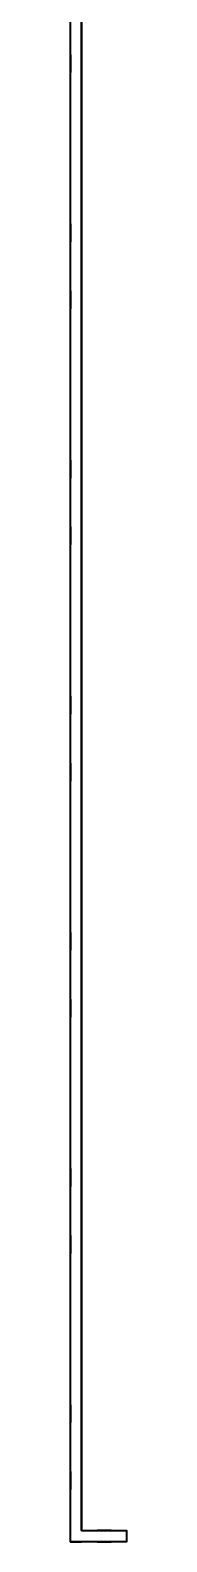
# Model space of a CAD drawing. Extents: x -1 to 9, y 0 to 550.
# Drawn here: x -1 to 9, y 0 to 269.8 of the extents above; entities that cross this region are included whole.
import ezdxf

# ---------------------------------------------------------------- set-up
doc = ezdxf.new("R2010")
doc.units = 0
doc.layers.add('s001-#def-active-grp', color=7, linetype='CONTINUOUS')

msp = doc.modelspace()

# ---------------------------------------------------------------- linework, layer by layer
at = {"layer": 's001-#def-active-grp', "color": 7, "linetype": 'CONTINUOUS', "lineweight": 40, "true_color": 0x000000}
for p, q in [((1, 2, -203.2), (1, 548, -203.2)), ((1, 138.98, -58.76), (1, 138.98, -28.76)), ((-1, 0, -203.2), (1, 0, -203.2)), ((9, 0, -203.2), (1, 0, -203.2))]:
    msp.add_line(p, q, dxfattribs=at)
for points in [[(1, 548, 0), (1, 2, 0), (9, 2, 0), (9, 0, 0), (1, 0, 0), (-1, 0, 0), (-1, 550, 0), (1, 550, 0), (9, 550, 0)], [(-1, 0, 0), (-1, 0, -203.2), (-1, 550, -203.2)], [(-1, 265.32, -28.18), (-1, 265.17, -27.89), (-1, 264.96, -27.63), (-1, 264.71, -27.43), (-1, 264.42, -27.28), (-1, 264.12, -27.19), (-1, 263.83, -27.16), (-1, 263.54, -27.19), (-1, 263.24, -27.28), (-1, 262.96, -27.43), (-1, 262.7, -27.63), (-1, 262.49, -27.89), (-1, 262.34, -28.18), (-1, 262.26, -28.47), (-1, 262.23, -28.76), (-1, 262.23, -58.76), (-1, 262.26, -59.06), (-1, 262.34, -59.35), (-1, 262.49, -59.64), (-1, 262.7, -59.9), (-1, 262.96, -60.1), (-1, 263.24, -60.25), (-1, 263.54, -60.34), (-1, 263.83, -60.36), (-1, 264.12, -60.34), (-1, 264.42, -60.25), (-1, 264.71, -60.1), (-1, 264.96, -59.9), (-1, 265.17, -59.64), (-1, 265.32, -59.35), (-1, 265.4, -59.06), (-1, 265.43, -58.76), (-1, 265.43, -28.76), (-1, 265.4, -28.47), (-1, 265.32, -28.18)], [(-1, 264.42, -106.52), (-1, 264.71, -106.67), (-1, 264.96, -106.88), (-1, 265.17, -107.14), (-1, 265.32, -107.42), (-1, 265.4, -107.72), (-1, 265.43, -108.01), (-1, 265.43, -138.01), (-1, 265.4, -138.3), (-1, 265.32, -138.6), (-1, 265.17, -138.89), (-1, 264.96, -139.14), (-1, 264.71, -139.35), (-1, 264.42, -139.5), (-1, 264.12, -139.59), (-1, 263.83, -139.61), (-1, 263.54, -139.59), (-1, 263.24, -139.5), (-1, 262.96, -139.35), (-1, 262.7, -139.14), (-1, 262.49, -138.89), (-1, 262.34, -138.6), (-1, 262.26, -138.3), (-1, 262.23, -138.01), (-1, 262.23, -108.01), (-1, 262.26, -107.72), (-1, 262.34, -107.42), (-1, 262.49, -107.14), (-1, 262.7, -106.88), (-1, 262.96, -106.67), (-1, 263.24, -106.52), (-1, 263.54, -106.44), (-1, 263.83, -106.41), (-1, 264.12, -106.44), (-1, 264.42, -106.52)], [(1, 265.32, -28.18), (1, 265.4, -28.47), (1, 265.43, -28.76), (1, 265.43, -58.76), (1, 265.4, -59.06), (1, 265.32, -59.35), (1, 265.17, -59.64), (1, 264.96, -59.9), (1, 264.71, -60.1), (1, 264.42, -60.25), (1, 264.12, -60.34), (1, 263.83, -60.36), (1, 263.54, -60.34), (1, 263.24, -60.25), (1, 262.96, -60.1), (1, 262.7, -59.9), (1, 262.49, -59.64), (1, 262.34, -59.35), (1, 262.26, -59.06), (1, 262.23, -58.76), (1, 262.23, -28.76), (1, 262.26, -28.47), (1, 262.34, -28.18), (1, 262.49, -27.89), (1, 262.7, -27.63), (1, 262.96, -27.43), (1, 263.24, -27.28), (1, 263.54, -27.19), (1, 263.83, -27.16), (1, 264.12, -27.19), (1, 264.42, -27.28), (1, 264.71, -27.43), (1, 264.96, -27.63), (1, 265.17, -27.89), (1, 265.32, -28.18)], [(1, 263.83, -106.41), (1, 264.12, -106.44), (1, 264.42, -106.52), (1, 264.71, -106.67), (1, 264.96, -106.88), (1, 265.17, -107.14), (1, 265.32, -107.42), (1, 265.4, -107.72), (1, 265.43, -108.01), (1, 265.43, -138.01), (1, 265.4, -138.3), (1, 265.32, -138.6), (1, 265.17, -138.89), (1, 264.96, -139.14), (1, 264.71, -139.35), (1, 264.42, -139.5), (1, 264.12, -139.59), (1, 263.83, -139.61), (1, 263.54, -139.59), (1, 263.24, -139.5), (1, 262.96, -139.35), (1, 262.7, -139.14), (1, 262.49, -138.89), (1, 262.34, -138.6), (1, 262.26, -138.3), (1, 262.23, -138.01), (1, 262.23, -108.01), (1, 262.26, -107.72), (1, 262.34, -107.42), (1, 262.49, -107.14), (1, 262.7, -106.88), (1, 262.96, -106.67), (1, 263.24, -106.52), (1, 263.54, -106.44), (1, 263.83, -106.41)], [(-1, 235.19, -28.47), (-1, 235.11, -28.18), (-1, 234.96, -27.89), (-1, 234.75, -27.63), (-1, 234.49, -27.43), (-1, 234.21, -27.28), (-1, 233.91, -27.19), (-1, 233.62, -27.16), (-1, 233.33, -27.19), (-1, 233.03, -27.28), (-1, 232.74, -27.43), (-1, 232.49, -27.63), (-1, 232.28, -27.89), (-1, 232.13, -28.18), (-1, 232.05, -28.47), (-1, 232.02, -28.76), (-1, 232.02, -58.76), (-1, 232.05, -59.06), (-1, 232.13, -59.35), (-1, 232.28, -59.64), (-1, 232.49, -59.9), (-1, 232.74, -60.1), (-1, 233.03, -60.25), (-1, 233.33, -60.34), (-1, 233.62, -60.36), (-1, 233.91, -60.34), (-1, 234.21, -60.25), (-1, 234.49, -60.1), (-1, 234.75, -59.9), (-1, 234.96, -59.64), (-1, 235.11, -59.35), (-1, 235.19, -59.06), (-1, 235.22, -58.76), (-1, 235.22, -28.76), (-1, 235.19, -28.47)], [(-1, 235.22, -108.01), (-1, 235.19, -107.72), (-1, 235.11, -107.42), (-1, 234.96, -107.14), (-1, 234.75, -106.88), (-1, 234.49, -106.67), (-1, 234.21, -106.52), (-1, 233.91, -106.44), (-1, 233.62, -106.41), (-1, 233.33, -106.44), (-1, 233.03, -106.52), (-1, 232.74, -106.67), (-1, 232.49, -106.88), (-1, 232.28, -107.14), (-1, 232.13, -107.42), (-1, 232.05, -107.72), (-1, 232.02, -108.01), (-1, 232.02, -138.01), (-1, 232.05, -138.3), (-1, 232.13, -138.6), (-1, 232.28, -138.89), (-1, 232.49, -139.14), (-1, 232.74, -139.35), (-1, 233.03, -139.5), (-1, 233.33, -139.59), (-1, 233.62, -139.61), (-1, 233.91, -139.59), (-1, 234.21, -139.5), (-1, 234.49, -139.35), (-1, 234.75, -139.14), (-1, 234.96, -138.89), (-1, 235.11, -138.6), (-1, 235.19, -138.3), (-1, 235.22, -138.01), (-1, 235.22, -108.01)], [(1, 235.11, -28.18), (1, 235.19, -28.47), (1, 235.22, -28.76), (1, 235.22, -58.76), (1, 235.19, -59.06), (1, 235.11, -59.35), (1, 234.96, -59.64), (1, 234.75, -59.9), (1, 234.49, -60.1), (1, 234.21, -60.25), (1, 233.91, -60.34), (1, 233.62, -60.36), (1, 233.33, -60.34), (1, 233.03, -60.25), (1, 232.74, -60.1), (1, 232.49, -59.9), (1, 232.28, -59.64), (1, 232.13, -59.35), (1, 232.05, -59.06), (1, 232.02, -58.76), (1, 232.02, -28.76), (1, 232.05, -28.47), (1, 232.13, -28.18), (1, 232.28, -27.89), (1, 232.49, -27.63), (1, 232.74, -27.43), (1, 233.03, -27.28), (1, 233.33, -27.19), (1, 233.62, -27.16), (1, 233.91, -27.19), (1, 234.21, -27.28), (1, 234.49, -27.43), (1, 234.75, -27.63), (1, 234.96, -27.89), (1, 235.11, -28.18)], [(1, 233.33, -106.44), (1, 233.62, -106.41), (1, 233.91, -106.44), (1, 234.21, -106.52), (1, 234.49, -106.67), (1, 234.75, -106.88), (1, 234.96, -107.14), (1, 235.11, -107.42), (1, 235.19, -107.72), (1, 235.22, -108.01), (1, 235.22, -138.01), (1, 235.19, -138.3), (1, 235.11, -138.6), (1, 234.96, -138.89), (1, 234.75, -139.14), (1, 234.49, -139.35), (1, 234.21, -139.5), (1, 233.91, -139.59), (1, 233.62, -139.61), (1, 233.33, -139.59), (1, 233.03, -139.5), (1, 232.74, -139.35), (1, 232.49, -139.14), (1, 232.28, -138.89), (1, 232.13, -138.6), (1, 232.05, -138.3), (1, 232.02, -138.01), (1, 232.02, -108.01), (1, 232.05, -107.72), (1, 232.13, -107.42), (1, 232.28, -107.14), (1, 232.49, -106.88), (1, 232.74, -106.67), (1, 233.03, -106.52), (1, 233.33, -106.44)], [(-1, 221.97, -27.19), (-1, 221.68, -27.16), (-1, 221.39, -27.19), (-1, 221.09, -27.28), (-1, 220.81, -27.43), (-1, 220.55, -27.63), (-1, 220.34, -27.89), (-1, 220.19, -28.18), (-1, 220.11, -28.47), (-1, 220.08, -28.76), (-1, 220.08, -58.76), (-1, 220.11, -59.06), (-1, 220.19, -59.35), (-1, 220.34, -59.64), (-1, 220.55, -59.9), (-1, 220.81, -60.1), (-1, 221.09, -60.25), (-1, 221.39, -60.34), (-1, 221.68, -60.36), (-1, 221.97, -60.34), (-1, 222.27, -60.25), (-1, 222.56, -60.1), (-1, 222.81, -59.9), (-1, 223.02, -59.64), (-1, 223.17, -59.35), (-1, 223.25, -59.06), (-1, 223.28, -58.76), (-1, 223.28, -28.76), (-1, 223.25, -28.47), (-1, 223.17, -28.18), (-1, 223.02, -27.89), (-1, 222.81, -27.63), (-1, 222.56, -27.43), (-1, 222.27, -27.28), (-1, 221.97, -27.19)], [(-1, 222.81, -106.88), (-1, 223.02, -107.14), (-1, 223.17, -107.42), (-1, 223.25, -107.72), (-1, 223.28, -108.01), (-1, 223.28, -138.01), (-1, 223.25, -138.3), (-1, 223.17, -138.6), (-1, 223.02, -138.89), (-1, 222.81, -139.14), (-1, 222.56, -139.35), (-1, 222.27, -139.5), (-1, 221.97, -139.59), (-1, 221.68, -139.61), (-1, 221.39, -139.59), (-1, 221.09, -139.5), (-1, 220.81, -139.35), (-1, 220.55, -139.14), (-1, 220.34, -138.89), (-1, 220.19, -138.6), (-1, 220.11, -138.3), (-1, 220.08, -138.01), (-1, 220.08, -108.01), (-1, 220.11, -107.72), (-1, 220.19, -107.42), (-1, 220.34, -107.14), (-1, 220.55, -106.88), (-1, 220.81, -106.67), (-1, 221.09, -106.52), (-1, 221.39, -106.44), (-1, 221.68, -106.41), (-1, 221.97, -106.44), (-1, 222.27, -106.52), (-1, 222.56, -106.67), (-1, 222.81, -106.88)], [(1, 222.27, -27.28), (1, 221.97, -27.19), (1, 221.68, -27.16), (1, 221.39, -27.19), (1, 221.09, -27.28), (1, 220.81, -27.43), (1, 220.55, -27.63), (1, 220.34, -27.89), (1, 220.19, -28.18), (1, 220.11, -28.47), (1, 220.08, -28.76), (1, 220.08, -58.76), (1, 220.11, -59.06), (1, 220.19, -59.35), (1, 220.34, -59.64), (1, 220.55, -59.9), (1, 220.81, -60.1), (1, 221.09, -60.25), (1, 221.39, -60.34), (1, 221.68, -60.36), (1, 221.97, -60.34), (1, 222.27, -60.25), (1, 222.56, -60.1), (1, 222.81, -59.9), (1, 223.02, -59.64), (1, 223.17, -59.35), (1, 223.25, -59.06), (1, 223.28, -58.76), (1, 223.28, -28.76), (1, 223.25, -28.47), (1, 223.17, -28.18), (1, 223.02, -27.89), (1, 222.81, -27.63), (1, 222.56, -27.43), (1, 222.27, -27.28)], [(1, 220.19, -107.42), (1, 220.34, -107.14), (1, 220.55, -106.88), (1, 220.81, -106.67), (1, 221.09, -106.52), (1, 221.39, -106.44), (1, 221.68, -106.41), (1, 221.97, -106.44), (1, 222.27, -106.52), (1, 222.56, -106.67), (1, 222.81, -106.88), (1, 223.02, -107.14), (1, 223.17, -107.42), (1, 223.25, -107.72), (1, 223.28, -108.01), (1, 223.28, -138.01), (1, 223.25, -138.3), (1, 223.17, -138.6), (1, 223.02, -138.89), (1, 222.81, -139.14), (1, 222.56, -139.35), (1, 222.27, -139.5), (1, 221.97, -139.59), (1, 221.68, -139.61), (1, 221.39, -139.59), (1, 221.09, -139.5), (1, 220.81, -139.35), (1, 220.55, -139.14), (1, 220.34, -138.89), (1, 220.19, -138.6), (1, 220.11, -138.3), (1, 220.08, -138.01), (1, 220.08, -108.01), (1, 220.11, -107.72), (1, 220.19, -107.42)], [(-1, 193.07, -28.76), (-1, 193.04, -28.47), (-1, 192.96, -28.18), (-1, 192.81, -27.89), (-1, 192.6, -27.63), (-1, 192.34, -27.43), (-1, 192.06, -27.28), (-1, 191.76, -27.19), (-1, 191.47, -27.16), (-1, 191.18, -27.19), (-1, 190.88, -27.28), (-1, 190.59, -27.43), (-1, 190.34, -27.63), (-1, 190.13, -27.89), (-1, 189.98, -28.18), (-1, 189.9, -28.47), (-1, 189.87, -28.76), (-1, 189.87, -58.76), (-1, 189.9, -59.06), (-1, 189.98, -59.35), (-1, 190.13, -59.64), (-1, 190.34, -59.9), (-1, 190.59, -60.1), (-1, 190.88, -60.25), (-1, 191.18, -60.34), (-1, 191.47, -60.36), (-1, 191.76, -60.34), (-1, 192.06, -60.25), (-1, 192.34, -60.1), (-1, 192.6, -59.9), (-1, 192.81, -59.64), (-1, 192.96, -59.35), (-1, 193.04, -59.06), (-1, 193.07, -58.76), (-1, 193.07, -28.76)], [(-1, 189.98, -107.42), (-1, 190.13, -107.14), (-1, 190.34, -106.88), (-1, 190.59, -106.67), (-1, 190.88, -106.52), (-1, 191.18, -106.44), (-1, 191.47, -106.41), (-1, 191.76, -106.44), (-1, 192.06, -106.52), (-1, 192.34, -106.67), (-1, 192.6, -106.88), (-1, 192.81, -107.14), (-1, 192.96, -107.42), (-1, 193.04, -107.72), (-1, 193.07, -108.01), (-1, 193.07, -138.01), (-1, 193.04, -138.3), (-1, 192.96, -138.6), (-1, 192.81, -138.89), (-1, 192.6, -139.14), (-1, 192.34, -139.35), (-1, 192.06, -139.5), (-1, 191.76, -139.59), (-1, 191.47, -139.61), (-1, 191.18, -139.59), (-1, 190.88, -139.5), (-1, 190.59, -139.35), (-1, 190.34, -139.14), (-1, 190.13, -138.89), (-1, 189.98, -138.6), (-1, 189.9, -138.3), (-1, 189.87, -138.01), (-1, 189.87, -108.01), (-1, 189.9, -107.72), (-1, 189.98, -107.42)], [(1, 192.34, -27.43), (1, 192.6, -27.63), (1, 192.81, -27.89), (1, 192.96, -28.18), (1, 193.04, -28.47), (1, 193.07, -28.76), (1, 193.07, -58.76), (1, 193.04, -59.06), (1, 192.96, -59.35), (1, 192.81, -59.64), (1, 192.6, -59.9), (1, 192.34, -60.1), (1, 192.06, -60.25), (1, 191.76, -60.34), (1, 191.47, -60.36), (1, 191.18, -60.34), (1, 190.88, -60.25), (1, 190.59, -60.1), (1, 190.34, -59.9), (1, 190.13, -59.64), (1, 189.98, -59.35), (1, 189.9, -59.06), (1, 189.87, -58.76), (1, 189.87, -28.76), (1, 189.9, -28.47), (1, 189.98, -28.18), (1, 190.13, -27.89), (1, 190.34, -27.63), (1, 190.59, -27.43), (1, 190.88, -27.28), (1, 191.18, -27.19), (1, 191.47, -27.16), (1, 191.76, -27.19), (1, 192.06, -27.28), (1, 192.34, -27.43)], [(1, 191.18, -106.44), (1, 191.47, -106.41), (1, 191.76, -106.44), (1, 192.06, -106.52), (1, 192.34, -106.67), (1, 192.6, -106.88), (1, 192.81, -107.14), (1, 192.96, -107.42), (1, 193.04, -107.72), (1, 193.07, -108.01), (1, 193.07, -138.01), (1, 193.04, -138.3), (1, 192.96, -138.6), (1, 192.81, -138.89), (1, 192.6, -139.14), (1, 192.34, -139.35), (1, 192.06, -139.5), (1, 191.76, -139.59), (1, 191.47, -139.61), (1, 191.18, -139.59), (1, 190.88, -139.5), (1, 190.59, -139.35), (1, 190.34, -139.14), (1, 190.13, -138.89), (1, 189.98, -138.6), (1, 189.9, -138.3), (1, 189.87, -138.01), (1, 189.87, -108.01), (1, 189.9, -107.72), (1, 189.98, -107.42), (1, 190.13, -107.14), (1, 190.34, -106.88), (1, 190.59, -106.67), (1, 190.88, -106.52), (1, 191.18, -106.44)], [(-1, 179.82, -27.19), (-1, 179.53, -27.16), (-1, 179.24, -27.19), (-1, 178.94, -27.28), (-1, 178.66, -27.43), (-1, 178.4, -27.63), (-1, 178.19, -27.89), (-1, 178.04, -28.18), (-1, 177.96, -28.47), (-1, 177.93, -28.76), (-1, 177.93, -58.76), (-1, 177.96, -59.06), (-1, 178.04, -59.35), (-1, 178.19, -59.64), (-1, 178.4, -59.9), (-1, 178.66, -60.1), (-1, 178.94, -60.25), (-1, 179.24, -60.34), (-1, 179.53, -60.36), (-1, 179.82, -60.34), (-1, 180.12, -60.25), (-1, 180.41, -60.1), (-1, 180.66, -59.9), (-1, 180.87, -59.64), (-1, 181.02, -59.35), (-1, 181.1, -59.06), (-1, 181.13, -58.76), (-1, 181.13, -28.76), (-1, 181.1, -28.47), (-1, 181.02, -28.18), (-1, 180.87, -27.89), (-1, 180.66, -27.63), (-1, 180.41, -27.43), (-1, 180.12, -27.28), (-1, 179.82, -27.19)], [(-1, 177.96, -107.72), (-1, 178.04, -107.42), (-1, 178.19, -107.14), (-1, 178.4, -106.88), (-1, 178.66, -106.67), (-1, 178.94, -106.52), (-1, 179.24, -106.44), (-1, 179.53, -106.41), (-1, 179.82, -106.44), (-1, 180.12, -106.52), (-1, 180.41, -106.67), (-1, 180.66, -106.88), (-1, 180.87, -107.14), (-1, 181.02, -107.42), (-1, 181.1, -107.72), (-1, 181.13, -108.01), (-1, 181.13, -138.01), (-1, 181.1, -138.3), (-1, 181.02, -138.6), (-1, 180.87, -138.89), (-1, 180.66, -139.14), (-1, 180.41, -139.35), (-1, 180.12, -139.5), (-1, 179.82, -139.59), (-1, 179.53, -139.61), (-1, 179.24, -139.59), (-1, 178.94, -139.5), (-1, 178.66, -139.35), (-1, 178.4, -139.14), (-1, 178.19, -138.89), (-1, 178.04, -138.6), (-1, 177.96, -138.3), (-1, 177.93, -138.01), (-1, 177.93, -108.01), (-1, 177.96, -107.72)], [(1, 180.41, -27.43), (1, 180.66, -27.63), (1, 180.87, -27.89), (1, 181.02, -28.18), (1, 181.1, -28.47), (1, 181.13, -28.76), (1, 181.13, -58.76), (1, 181.1, -59.06), (1, 181.02, -59.35), (1, 180.87, -59.64), (1, 180.66, -59.9), (1, 180.41, -60.1), (1, 180.12, -60.25), (1, 179.82, -60.34), (1, 179.53, -60.36), (1, 179.24, -60.34), (1, 178.94, -60.25), (1, 178.66, -60.1), (1, 178.4, -59.9), (1, 178.19, -59.64), (1, 178.04, -59.35), (1, 177.96, -59.06), (1, 177.93, -58.76), (1, 177.93, -28.76), (1, 177.96, -28.47), (1, 178.04, -28.18), (1, 178.19, -27.89), (1, 178.4, -27.63), (1, 178.66, -27.43), (1, 178.94, -27.28), (1, 179.24, -27.19), (1, 179.53, -27.16), (1, 179.82, -27.19), (1, 180.12, -27.28), (1, 180.41, -27.43)], [(1, 179.24, -106.44), (1, 179.53, -106.41), (1, 179.82, -106.44), (1, 180.12, -106.52), (1, 180.41, -106.67), (1, 180.66, -106.88), (1, 180.87, -107.14), (1, 181.02, -107.42), (1, 181.1, -107.72), (1, 181.13, -108.01), (1, 181.13, -138.01), (1, 181.1, -138.3), (1, 181.02, -138.6), (1, 180.87, -138.89), (1, 180.66, -139.14), (1, 180.41, -139.35), (1, 180.12, -139.5), (1, 179.82, -139.59), (1, 179.53, -139.61), (1, 179.24, -139.59), (1, 178.94, -139.5), (1, 178.66, -139.35), (1, 178.4, -139.14), (1, 178.19, -138.89), (1, 178.04, -138.6), (1, 177.96, -138.3), (1, 177.93, -138.01), (1, 177.93, -108.01), (1, 177.96, -107.72), (1, 178.04, -107.42), (1, 178.19, -107.14), (1, 178.4, -106.88), (1, 178.66, -106.67), (1, 178.94, -106.52), (1, 179.24, -106.44)], [(-1, 150.92, -28.76), (-1, 150.89, -28.47), (-1, 150.81, -28.18), (-1, 150.66, -27.89), (-1, 150.45, -27.63), (-1, 150.19, -27.43), (-1, 149.91, -27.28), (-1, 149.61, -27.19), (-1, 149.32, -27.16), (-1, 149.03, -27.19), (-1, 148.73, -27.28), (-1, 148.44, -27.43), (-1, 148.19, -27.63), (-1, 147.98, -27.89), (-1, 147.83, -28.18), (-1, 147.75, -28.47), (-1, 147.72, -28.76), (-1, 147.72, -58.76), (-1, 147.75, -59.06), (-1, 147.83, -59.35), (-1, 147.98, -59.64), (-1, 148.19, -59.9), (-1, 148.44, -60.1), (-1, 148.73, -60.25), (-1, 149.03, -60.34), (-1, 149.32, -60.36), (-1, 149.61, -60.34), (-1, 149.91, -60.25), (-1, 150.19, -60.1), (-1, 150.45, -59.9), (-1, 150.66, -59.64), (-1, 150.81, -59.35), (-1, 150.89, -59.06), (-1, 150.92, -58.76), (-1, 150.92, -28.76)], [(-1, 149.03, -106.44), (-1, 149.32, -106.41), (-1, 149.61, -106.44), (-1, 149.91, -106.52), (-1, 150.19, -106.67), (-1, 150.45, -106.88), (-1, 150.66, -107.14), (-1, 150.81, -107.42), (-1, 150.89, -107.72), (-1, 150.92, -108.01), (-1, 150.92, -138.01), (-1, 150.89, -138.3), (-1, 150.81, -138.6), (-1, 150.66, -138.89), (-1, 150.45, -139.14), (-1, 150.19, -139.35), (-1, 149.91, -139.5), (-1, 149.61, -139.59), (-1, 149.32, -139.61), (-1, 149.03, -139.59), (-1, 148.73, -139.5), (-1, 148.44, -139.35), (-1, 148.19, -139.14), (-1, 147.98, -138.89), (-1, 147.83, -138.6), (-1, 147.75, -138.3), (-1, 147.72, -138.01), (-1, 147.72, -108.01), (-1, 147.75, -107.72), (-1, 147.83, -107.42), (-1, 147.98, -107.14), (-1, 148.19, -106.88), (-1, 148.44, -106.67), (-1, 148.73, -106.52), (-1, 149.03, -106.44)], [(1, 147.72, -28.76), (1, 147.72, -58.76), (1, 147.75, -59.06), (1, 147.83, -59.35), (1, 147.98, -59.64), (1, 148.19, -59.9), (1, 148.44, -60.1), (1, 148.73, -60.25), (1, 149.03, -60.34), (1, 149.32, -60.36), (1, 149.61, -60.34), (1, 149.91, -60.25), (1, 150.19, -60.1), (1, 150.45, -59.9), (1, 150.66, -59.64), (1, 150.81, -59.35), (1, 150.89, -59.06), (1, 150.92, -58.76), (1, 150.92, -28.76), (1, 150.89, -28.47), (1, 150.81, -28.18), (1, 150.66, -27.89), (1, 150.45, -27.63), (1, 150.19, -27.43), (1, 149.91, -27.28), (1, 149.61, -27.19), (1, 149.32, -27.16), (1, 149.03, -27.19), (1, 148.73, -27.28), (1, 148.44, -27.43), (1, 148.19, -27.63), (1, 147.98, -27.89), (1, 147.83, -28.18), (1, 147.75, -28.47), (1, 147.72, -28.76)], [(1, 147.72, -138.01), (1, 147.72, -108.01), (1, 147.75, -107.72), (1, 147.83, -107.42), (1, 147.98, -107.14), (1, 148.19, -106.88), (1, 148.44, -106.67), (1, 148.73, -106.52), (1, 149.03, -106.44), (1, 149.32, -106.41), (1, 149.61, -106.44), (1, 149.91, -106.52), (1, 150.19, -106.67), (1, 150.45, -106.88), (1, 150.66, -107.14), (1, 150.81, -107.42), (1, 150.89, -107.72), (1, 150.92, -108.01), (1, 150.92, -138.01), (1, 150.89, -138.3), (1, 150.81, -138.6), (1, 150.66, -138.89), (1, 150.45, -139.14), (1, 150.19, -139.35), (1, 149.91, -139.5), (1, 149.61, -139.59), (1, 149.32, -139.61), (1, 149.03, -139.59), (1, 148.73, -139.5), (1, 148.44, -139.35), (1, 148.19, -139.14), (1, 147.98, -138.89), (1, 147.83, -138.6), (1, 147.75, -138.3), (1, 147.72, -138.01)], [(-1, 137.38, -27.16), (-1, 137.67, -27.19), (-1, 137.97, -27.28), (-1, 138.26, -27.43), (-1, 138.51, -27.63), (-1, 138.72, -27.89), (-1, 138.87, -28.18), (-1, 138.95, -28.47), (-1, 138.98, -28.76), (-1, 138.98, -58.76), (-1, 138.95, -59.06), (-1, 138.87, -59.35), (-1, 138.72, -59.64), (-1, 138.51, -59.9), (-1, 138.26, -60.1), (-1, 137.97, -60.25), (-1, 137.67, -60.34), (-1, 137.38, -60.36), (-1, 137.09, -60.34), (-1, 136.79, -60.25), (-1, 136.51, -60.1), (-1, 136.25, -59.9), (-1, 136.04, -59.64), (-1, 135.89, -59.35), (-1, 135.81, -59.06), (-1, 135.78, -58.76)], [(-1, 135.78, -138.01), (-1, 135.78, -108.01), (-1, 135.81, -107.72), (-1, 135.89, -107.42), (-1, 136.04, -107.14), (-1, 136.25, -106.88), (-1, 136.51, -106.67), (-1, 136.79, -106.52), (-1, 137.09, -106.44), (-1, 137.38, -106.41), (-1, 137.67, -106.44), (-1, 137.97, -106.52), (-1, 138.26, -106.67), (-1, 138.51, -106.88), (-1, 138.72, -107.14), (-1, 138.87, -107.42), (-1, 138.95, -107.72), (-1, 138.98, -108.01), (-1, 138.98, -138.01), (-1, 138.95, -138.3), (-1, 138.87, -138.6), (-1, 138.72, -138.89), (-1, 138.51, -139.14), (-1, 138.26, -139.35), (-1, 137.97, -139.5), (-1, 137.67, -139.59), (-1, 137.38, -139.61), (-1, 137.09, -139.59), (-1, 136.79, -139.5), (-1, 136.51, -139.35), (-1, 136.25, -139.14), (-1, 136.04, -138.89), (-1, 135.89, -138.6), (-1, 135.81, -138.3), (-1, 135.78, -138.01)], [(1, 138.98, -28.76), (1, 138.95, -28.47), (1, 138.87, -28.18), (1, 138.72, -27.89), (1, 138.51, -27.63), (1, 138.26, -27.43), (1, 137.97, -27.28), (1, 137.67, -27.19), (1, 137.38, -27.16), (1, 137.09, -27.19), (1, 136.79, -27.28), (1, 136.51, -27.43), (1, 136.25, -27.63), (1, 136.04, -27.89), (1, 135.89, -28.18), (1, 135.81, -28.47), (1, 135.78, -28.76), (1, 135.78, -58.76), (1, 135.81, -59.06), (1, 135.89, -59.35), (1, 136.04, -59.64), (1, 136.25, -59.9), (1, 136.51, -60.1), (1, 136.79, -60.25), (1, 137.09, -60.34), (1, 137.38, -60.36)], [(1, 137.38, -60.36), (1, 137.67, -60.34), (1, 137.97, -60.25), (1, 138.26, -60.1), (1, 138.51, -59.9), (1, 138.72, -59.64), (1, 138.87, -59.35), (1, 138.95, -59.06), (1, 138.98, -58.76)], [(1, 137.09, -106.44), (1, 137.38, -106.41), (1, 137.67, -106.44), (1, 137.97, -106.52), (1, 138.26, -106.67), (1, 138.51, -106.88), (1, 138.72, -107.14), (1, 138.87, -107.42), (1, 138.95, -107.72), (1, 138.98, -108.01), (1, 138.98, -138.01), (1, 138.95, -138.3), (1, 138.87, -138.6), (1, 138.72, -138.89), (1, 138.51, -139.14), (1, 138.26, -139.35), (1, 137.97, -139.5), (1, 137.67, -139.59), (1, 137.38, -139.61), (1, 137.09, -139.59), (1, 136.79, -139.5), (1, 136.51, -139.35), (1, 136.25, -139.14), (1, 136.04, -138.89), (1, 135.89, -138.6), (1, 135.81, -138.3), (1, 135.78, -138.01), (1, 135.78, -108.01), (1, 135.81, -107.72), (1, 135.89, -107.42), (1, 136.04, -107.14), (1, 136.25, -106.88), (1, 136.51, -106.67), (1, 136.79, -106.52), (1, 137.09, -106.44)], [(-1, 137.38, -27.16), (-1, 137.09, -27.19), (-1, 136.79, -27.28), (-1, 136.51, -27.43), (-1, 136.25, -27.63), (-1, 136.04, -27.89), (-1, 135.89, -28.18), (-1, 135.81, -28.47), (-1, 135.78, -28.76), (-1, 135.78, -58.76)], [(-1, 107.17, -27.16), (-1, 107.46, -27.19), (-1, 107.76, -27.28), (-1, 108.04, -27.43), (-1, 108.3, -27.63), (-1, 108.51, -27.89), (-1, 108.66, -28.18), (-1, 108.74, -28.47), (-1, 108.77, -28.76), (-1, 108.77, -58.76), (-1, 108.74, -59.06), (-1, 108.66, -59.35), (-1, 108.51, -59.64), (-1, 108.3, -59.9), (-1, 108.04, -60.1), (-1, 107.76, -60.25), (-1, 107.46, -60.34), (-1, 107.17, -60.36), (-1, 106.88, -60.34), (-1, 106.58, -60.25), (-1, 106.29, -60.1), (-1, 106.04, -59.9), (-1, 105.83, -59.64), (-1, 105.68, -59.35), (-1, 105.6, -59.06), (-1, 105.57, -58.76), (-1, 105.57, -28.76), (-1, 105.6, -28.47), (-1, 105.68, -28.18), (-1, 105.83, -27.89), (-1, 106.04, -27.63), (-1, 106.29, -27.43), (-1, 106.58, -27.28), (-1, 106.88, -27.19), (-1, 107.17, -27.16)], [(-1, 107.46, -106.44), (-1, 107.76, -106.52), (-1, 108.04, -106.67), (-1, 108.3, -106.88), (-1, 108.51, -107.14), (-1, 108.66, -107.42), (-1, 108.74, -107.72), (-1, 108.77, -108.01), (-1, 108.77, -138.01), (-1, 108.74, -138.3), (-1, 108.66, -138.6), (-1, 108.51, -138.89), (-1, 108.3, -139.14), (-1, 108.04, -139.35), (-1, 107.76, -139.5), (-1, 107.46, -139.59), (-1, 107.17, -139.61), (-1, 106.88, -139.59), (-1, 106.58, -139.5), (-1, 106.29, -139.35), (-1, 106.04, -139.14), (-1, 105.83, -138.89), (-1, 105.68, -138.6), (-1, 105.6, -138.3), (-1, 105.57, -138.01), (-1, 105.57, -108.01), (-1, 105.6, -107.72), (-1, 105.68, -107.42), (-1, 105.83, -107.14), (-1, 106.04, -106.88), (-1, 106.29, -106.67), (-1, 106.58, -106.52), (-1, 106.88, -106.44), (-1, 107.17, -106.41), (-1, 107.46, -106.44)], [(1, 108.66, -28.18), (1, 108.74, -28.47), (1, 108.77, -28.76), (1, 108.77, -58.76), (1, 108.74, -59.06), (1, 108.66, -59.35), (1, 108.51, -59.64), (1, 108.3, -59.9), (1, 108.04, -60.1), (1, 107.76, -60.25), (1, 107.46, -60.34), (1, 107.17, -60.36), (1, 106.88, -60.34), (1, 106.58, -60.25), (1, 106.29, -60.1), (1, 106.04, -59.9), (1, 105.83, -59.64), (1, 105.68, -59.35), (1, 105.6, -59.06), (1, 105.57, -58.76), (1, 105.57, -28.76), (1, 105.6, -28.47), (1, 105.68, -28.18), (1, 105.83, -27.89), (1, 106.04, -27.63), (1, 106.29, -27.43), (1, 106.58, -27.28), (1, 106.88, -27.19), (1, 107.17, -27.16), (1, 107.46, -27.19), (1, 107.76, -27.28), (1, 108.04, -27.43), (1, 108.3, -27.63), (1, 108.51, -27.89), (1, 108.66, -28.18)], [(1, 107.17, -106.41), (1, 107.46, -106.44), (1, 107.76, -106.52), (1, 108.04, -106.67), (1, 108.3, -106.88), (1, 108.51, -107.14), (1, 108.66, -107.42), (1, 108.74, -107.72), (1, 108.77, -108.01), (1, 108.77, -138.01), (1, 108.74, -138.3), (1, 108.66, -138.6), (1, 108.51, -138.89), (1, 108.3, -139.14), (1, 108.04, -139.35), (1, 107.76, -139.5), (1, 107.46, -139.59), (1, 107.17, -139.61), (1, 106.88, -139.59), (1, 106.58, -139.5), (1, 106.29, -139.35), (1, 106.04, -139.14), (1, 105.83, -138.89), (1, 105.68, -138.6), (1, 105.6, -138.3), (1, 105.57, -138.01), (1, 105.57, -108.01), (1, 105.6, -107.72), (1, 105.68, -107.42), (1, 105.83, -107.14), (1, 106.04, -106.88), (1, 106.29, -106.67), (1, 106.58, -106.52), (1, 106.88, -106.44), (1, 107.17, -106.41)], [(-1, 96.36, -27.63), (-1, 96.11, -27.43), (-1, 95.82, -27.28), (-1, 95.52, -27.19), (-1, 95.23, -27.16), (-1, 94.94, -27.19), (-1, 94.64, -27.28), (-1, 94.36, -27.43), (-1, 94.1, -27.63), (-1, 93.89, -27.89), (-1, 93.74, -28.18), (-1, 93.66, -28.47), (-1, 93.63, -28.76), (-1, 93.63, -58.76), (-1, 93.66, -59.06), (-1, 93.74, -59.35), (-1, 93.89, -59.64), (-1, 94.1, -59.9), (-1, 94.36, -60.1), (-1, 94.64, -60.25), (-1, 94.94, -60.34), (-1, 95.23, -60.36), (-1, 95.52, -60.34), (-1, 95.82, -60.25), (-1, 96.11, -60.1), (-1, 96.36, -59.9), (-1, 96.57, -59.64), (-1, 96.72, -59.35), (-1, 96.8, -59.06), (-1, 96.83, -58.76), (-1, 96.83, -28.76), (-1, 96.8, -28.47), (-1, 96.72, -28.18), (-1, 96.57, -27.89), (-1, 96.36, -27.63)], [(-1, 96.11, -106.67), (-1, 96.36, -106.88), (-1, 96.57, -107.14), (-1, 96.72, -107.42), (-1, 96.8, -107.72), (-1, 96.83, -108.01), (-1, 96.83, -138.01), (-1, 96.8, -138.3), (-1, 96.72, -138.6), (-1, 96.57, -138.89), (-1, 96.36, -139.14), (-1, 96.11, -139.35), (-1, 95.82, -139.5), (-1, 95.52, -139.59), (-1, 95.23, -139.61), (-1, 94.94, -139.59), (-1, 94.64, -139.5), (-1, 94.36, -139.35), (-1, 94.1, -139.14), (-1, 93.89, -138.89), (-1, 93.74, -138.6), (-1, 93.66, -138.3), (-1, 93.63, -138.01), (-1, 93.63, -108.01), (-1, 93.66, -107.72), (-1, 93.74, -107.42), (-1, 93.89, -107.14), (-1, 94.1, -106.88), (-1, 94.36, -106.67), (-1, 94.64, -106.52), (-1, 94.94, -106.44), (-1, 95.23, -106.41), (-1, 95.52, -106.44), (-1, 95.82, -106.52), (-1, 96.11, -106.67)], [(1, 95.23, -27.16), (1, 94.94, -27.19), (1, 94.64, -27.28), (1, 94.36, -27.43), (1, 94.1, -27.63), (1, 93.89, -27.89), (1, 93.74, -28.18), (1, 93.66, -28.47), (1, 93.63, -28.76), (1, 93.63, -58.76), (1, 93.66, -59.06), (1, 93.74, -59.35), (1, 93.89, -59.64), (1, 94.1, -59.9), (1, 94.36, -60.1), (1, 94.64, -60.25), (1, 94.94, -60.34), (1, 95.23, -60.36), (1, 95.52, -60.34), (1, 95.82, -60.25), (1, 96.11, -60.1), (1, 96.36, -59.9), (1, 96.57, -59.64), (1, 96.72, -59.35), (1, 96.8, -59.06), (1, 96.83, -58.76), (1, 96.83, -28.76), (1, 96.8, -28.47), (1, 96.72, -28.18), (1, 96.57, -27.89), (1, 96.36, -27.63), (1, 96.11, -27.43), (1, 95.82, -27.28), (1, 95.52, -27.19), (1, 95.23, -27.16)], [(1, 94.1, -106.88), (1, 94.36, -106.67), (1, 94.64, -106.52), (1, 94.94, -106.44), (1, 95.23, -106.41), (1, 95.52, -106.44), (1, 95.82, -106.52), (1, 96.11, -106.67), (1, 96.36, -106.88), (1, 96.57, -107.14), (1, 96.72, -107.42), (1, 96.8, -107.72), (1, 96.83, -108.01), (1, 96.83, -138.01), (1, 96.8, -138.3), (1, 96.72, -138.6), (1, 96.57, -138.89), (1, 96.36, -139.14), (1, 96.11, -139.35), (1, 95.82, -139.5), (1, 95.52, -139.59), (1, 95.23, -139.61), (1, 94.94, -139.59), (1, 94.64, -139.5), (1, 94.36, -139.35), (1, 94.1, -139.14), (1, 93.89, -138.89), (1, 93.74, -138.6), (1, 93.66, -138.3), (1, 93.63, -138.01), (1, 93.63, -108.01), (1, 93.66, -107.72), (1, 93.74, -107.42), (1, 93.89, -107.14), (1, 94.1, -106.88)], [(-1, 65.31, -27.19), (-1, 65.02, -27.16), (-1, 64.73, -27.19), (-1, 64.43, -27.28), (-1, 64.14, -27.43), (-1, 63.89, -27.63), (-1, 63.68, -27.89), (-1, 63.53, -28.18), (-1, 63.45, -28.47), (-1, 63.42, -28.76), (-1, 63.42, -58.76), (-1, 63.45, -59.06), (-1, 63.53, -59.35), (-1, 63.68, -59.64), (-1, 63.89, -59.9), (-1, 64.14, -60.1), (-1, 64.43, -60.25), (-1, 64.73, -60.34), (-1, 65.02, -60.36), (-1, 65.31, -60.34), (-1, 65.61, -60.25), (-1, 65.89, -60.1), (-1, 66.15, -59.9), (-1, 66.36, -59.64), (-1, 66.51, -59.35), (-1, 66.59, -59.06), (-1, 66.62, -58.76), (-1, 66.62, -28.76), (-1, 66.59, -28.47), (-1, 66.51, -28.18), (-1, 66.36, -27.89), (-1, 66.15, -27.63), (-1, 65.89, -27.43), (-1, 65.61, -27.28), (-1, 65.31, -27.19)], [(-1, 66.59, -107.72), (-1, 66.62, -108.01), (-1, 66.62, -138.01), (-1, 66.59, -138.3), (-1, 66.51, -138.6), (-1, 66.36, -138.89), (-1, 66.15, -139.14), (-1, 65.89, -139.35), (-1, 65.61, -139.5), (-1, 65.31, -139.59), (-1, 65.02, -139.61), (-1, 64.73, -139.59), (-1, 64.43, -139.5), (-1, 64.14, -139.35), (-1, 63.89, -139.14), (-1, 63.68, -138.89), (-1, 63.53, -138.6), (-1, 63.45, -138.3), (-1, 63.42, -138.01), (-1, 63.42, -108.01), (-1, 63.45, -107.72), (-1, 63.53, -107.42), (-1, 63.68, -107.14), (-1, 63.89, -106.88), (-1, 64.14, -106.67), (-1, 64.43, -106.52), (-1, 64.73, -106.44), (-1, 65.02, -106.41), (-1, 65.31, -106.44), (-1, 65.61, -106.52), (-1, 65.89, -106.67), (-1, 66.15, -106.88), (-1, 66.36, -107.14), (-1, 66.51, -107.42), (-1, 66.59, -107.72)], [(1, 66.15, -27.63), (1, 65.89, -27.43), (1, 65.61, -27.28), (1, 65.31, -27.19), (1, 65.02, -27.16), (1, 64.73, -27.19), (1, 64.43, -27.28), (1, 64.14, -27.43), (1, 63.89, -27.63), (1, 63.68, -27.89), (1, 63.53, -28.18), (1, 63.45, -28.47), (1, 63.42, -28.76), (1, 63.42, -58.76), (1, 63.45, -59.06), (1, 63.53, -59.35), (1, 63.68, -59.64), (1, 63.89, -59.9), (1, 64.14, -60.1), (1, 64.43, -60.25), (1, 64.73, -60.34), (1, 65.02, -60.36), (1, 65.31, -60.34), (1, 65.61, -60.25), (1, 65.89, -60.1), (1, 66.15, -59.9), (1, 66.36, -59.64), (1, 66.51, -59.35), (1, 66.59, -59.06), (1, 66.62, -58.76), (1, 66.62, -28.76), (1, 66.59, -28.47), (1, 66.51, -28.18), (1, 66.36, -27.89), (1, 66.15, -27.63)], [(1, 65.02, -106.41), (1, 65.31, -106.44), (1, 65.61, -106.52), (1, 65.89, -106.67), (1, 66.15, -106.88), (1, 66.36, -107.14), (1, 66.51, -107.42), (1, 66.59, -107.72), (1, 66.62, -108.01), (1, 66.62, -138.01), (1, 66.59, -138.3), (1, 66.51, -138.6), (1, 66.36, -138.89), (1, 66.15, -139.14), (1, 65.89, -139.35), (1, 65.61, -139.5), (1, 65.31, -139.59), (1, 65.02, -139.61), (1, 64.73, -139.59), (1, 64.43, -139.5), (1, 64.14, -139.35), (1, 63.89, -139.14), (1, 63.68, -138.89), (1, 63.53, -138.6), (1, 63.45, -138.3), (1, 63.42, -138.01), (1, 63.42, -108.01), (1, 63.45, -107.72), (1, 63.53, -107.42), (1, 63.68, -107.14), (1, 63.89, -106.88), (1, 64.14, -106.67), (1, 64.43, -106.52), (1, 64.73, -106.44), (1, 65.02, -106.41)], [(-1, 54.21, -27.63), (-1, 53.96, -27.43), (-1, 53.67, -27.28), (-1, 53.37, -27.19), (-1, 53.08, -27.16), (-1, 52.79, -27.19), (-1, 52.49, -27.28), (-1, 52.21, -27.43), (-1, 51.95, -27.63), (-1, 51.74, -27.89), (-1, 51.59, -28.18), (-1, 51.51, -28.47), (-1, 51.48, -28.76), (-1, 51.48, -58.76), (-1, 51.51, -59.06), (-1, 51.59, -59.35), (-1, 51.74, -59.64), (-1, 51.95, -59.9), (-1, 52.21, -60.1), (-1, 52.49, -60.25), (-1, 52.79, -60.34), (-1, 53.08, -60.36), (-1, 53.37, -60.34), (-1, 53.67, -60.25), (-1, 53.96, -60.1), (-1, 54.21, -59.9), (-1, 54.42, -59.64), (-1, 54.57, -59.35), (-1, 54.65, -59.06), (-1, 54.68, -58.76), (-1, 54.68, -28.76), (-1, 54.65, -28.47), (-1, 54.57, -28.18), (-1, 54.42, -27.89), (-1, 54.21, -27.63)], [(-1, 54.21, -106.88), (-1, 54.42, -107.14), (-1, 54.57, -107.42), (-1, 54.65, -107.72), (-1, 54.68, -108.01), (-1, 54.68, -138.01), (-1, 54.65, -138.3), (-1, 54.57, -138.6), (-1, 54.42, -138.89), (-1, 54.21, -139.14), (-1, 53.96, -139.35), (-1, 53.67, -139.5), (-1, 53.37, -139.59), (-1, 53.08, -139.61), (-1, 52.79, -139.59), (-1, 52.49, -139.5), (-1, 52.21, -139.35), (-1, 51.95, -139.14), (-1, 51.74, -138.89), (-1, 51.59, -138.6), (-1, 51.51, -138.3), (-1, 51.48, -138.01), (-1, 51.48, -108.01), (-1, 51.51, -107.72), (-1, 51.59, -107.42), (-1, 51.74, -107.14), (-1, 51.95, -106.88), (-1, 52.21, -106.67), (-1, 52.49, -106.52), (-1, 52.79, -106.44), (-1, 53.08, -106.41), (-1, 53.37, -106.44), (-1, 53.67, -106.52), (-1, 53.96, -106.67), (-1, 54.21, -106.88)], [(1, 53.08, -27.16), (1, 53.37, -27.19), (1, 53.67, -27.28), (1, 53.96, -27.43), (1, 54.21, -27.63), (1, 54.42, -27.89), (1, 54.57, -28.18), (1, 54.65, -28.47), (1, 54.68, -28.76), (1, 54.68, -58.76), (1, 54.65, -59.06), (1, 54.57, -59.35), (1, 54.42, -59.64), (1, 54.21, -59.9), (1, 53.96, -60.1), (1, 53.67, -60.25), (1, 53.37, -60.34), (1, 53.08, -60.36), (1, 52.79, -60.34), (1, 52.49, -60.25), (1, 52.21, -60.1), (1, 51.95, -59.9), (1, 51.74, -59.64), (1, 51.59, -59.35), (1, 51.51, -59.06), (1, 51.48, -58.76)], [(1, 51.74, -107.14), (1, 51.95, -106.88), (1, 52.21, -106.67), (1, 52.49, -106.52), (1, 52.79, -106.44), (1, 53.08, -106.41), (1, 53.37, -106.44), (1, 53.67, -106.52), (1, 53.96, -106.67), (1, 54.21, -106.88), (1, 54.42, -107.14), (1, 54.57, -107.42), (1, 54.65, -107.72), (1, 54.68, -108.01), (1, 54.68, -138.01), (1, 54.65, -138.3), (1, 54.57, -138.6), (1, 54.42, -138.89), (1, 54.21, -139.14), (1, 53.96, -139.35), (1, 53.67, -139.5), (1, 53.37, -139.59), (1, 53.08, -139.61), (1, 52.79, -139.59), (1, 52.49, -139.5), (1, 52.21, -139.35), (1, 51.95, -139.14), (1, 51.74, -138.89), (1, 51.59, -138.6), (1, 51.51, -138.3), (1, 51.48, -138.01), (1, 51.48, -108.01), (1, 51.51, -107.72), (1, 51.59, -107.42), (1, 51.74, -107.14)], [(1, 51.48, -58.76), (1, 51.48, -28.76), (1, 51.51, -28.47), (1, 51.59, -28.18), (1, 51.74, -27.89), (1, 51.95, -27.63), (1, 52.21, -27.43), (1, 52.49, -27.28), (1, 52.79, -27.19), (1, 53.08, -27.16)], [(-1, 23.46, -27.28), (-1, 23.16, -27.19), (-1, 22.87, -27.16), (-1, 22.58, -27.19), (-1, 22.28, -27.28), (-1, 21.99, -27.43), (-1, 21.74, -27.63), (-1, 21.53, -27.89), (-1, 21.38, -28.18), (-1, 21.3, -28.47), (-1, 21.27, -28.76), (-1, 21.27, -58.76), (-1, 21.3, -59.06), (-1, 21.38, -59.35), (-1, 21.53, -59.64), (-1, 21.74, -59.9), (-1, 21.99, -60.1), (-1, 22.28, -60.25), (-1, 22.58, -60.34), (-1, 22.87, -60.36), (-1, 23.16, -60.34), (-1, 23.46, -60.25), (-1, 23.74, -60.1), (-1, 24, -59.9), (-1, 24.21, -59.64), (-1, 24.36, -59.35), (-1, 24.44, -59.06), (-1, 24.47, -58.76), (-1, 24.47, -28.76), (-1, 24.44, -28.47), (-1, 24.36, -28.18), (-1, 24.21, -27.89), (-1, 24, -27.63), (-1, 23.74, -27.43), (-1, 23.46, -27.28)], [(-1, 22.87, -106.41), (-1, 22.58, -106.44), (-1, 22.28, -106.52), (-1, 21.99, -106.67), (-1, 21.74, -106.88), (-1, 21.53, -107.14), (-1, 21.38, -107.42), (-1, 21.3, -107.72), (-1, 21.27, -108.01), (-1, 21.27, -138.01), (-1, 21.3, -138.3), (-1, 21.38, -138.6), (-1, 21.53, -138.89), (-1, 21.74, -139.14), (-1, 21.99, -139.35), (-1, 22.28, -139.5), (-1, 22.58, -139.59), (-1, 22.87, -139.61), (-1, 23.16, -139.59), (-1, 23.46, -139.5), (-1, 23.74, -139.35), (-1, 24, -139.14), (-1, 24.21, -138.89), (-1, 24.36, -138.6), (-1, 24.44, -138.3), (-1, 24.47, -138.01), (-1, 24.47, -108.01), (-1, 24.44, -107.72), (-1, 24.36, -107.42), (-1, 24.21, -107.14), (-1, 24, -106.88), (-1, 23.74, -106.67), (-1, 23.46, -106.52), (-1, 23.16, -106.44), (-1, 22.87, -106.41)], [(1, 21.27, -58.76), (1, 21.27, -28.76), (1, 21.3, -28.47), (1, 21.38, -28.18), (1, 21.53, -27.89), (1, 21.74, -27.63), (1, 21.99, -27.43), (1, 22.28, -27.28), (1, 22.58, -27.19), (1, 22.87, -27.16), (1, 23.16, -27.19), (1, 23.46, -27.28), (1, 23.74, -27.43), (1, 24, -27.63), (1, 24.21, -27.89), (1, 24.36, -28.18), (1, 24.44, -28.47), (1, 24.47, -28.76), (1, 24.47, -58.76), (1, 24.44, -59.06), (1, 24.36, -59.35), (1, 24.21, -59.64), (1, 24, -59.9), (1, 23.74, -60.1), (1, 23.46, -60.25), (1, 23.16, -60.34), (1, 22.87, -60.36), (1, 22.58, -60.34), (1, 22.28, -60.25), (1, 21.99, -60.1), (1, 21.74, -59.9), (1, 21.53, -59.64), (1, 21.38, -59.35), (1, 21.3, -59.06), (1, 21.27, -58.76)], [(1, 21.74, -106.88), (1, 21.99, -106.67), (1, 22.28, -106.52), (1, 22.58, -106.44), (1, 22.87, -106.41), (1, 23.16, -106.44), (1, 23.46, -106.52), (1, 23.74, -106.67), (1, 24, -106.88), (1, 24.21, -107.14), (1, 24.36, -107.42), (1, 24.44, -107.72), (1, 24.47, -108.01), (1, 24.47, -138.01), (1, 24.44, -138.3), (1, 24.36, -138.6), (1, 24.21, -138.89), (1, 24, -139.14), (1, 23.74, -139.35), (1, 23.46, -139.5), (1, 23.16, -139.59), (1, 22.87, -139.61), (1, 22.58, -139.59), (1, 22.28, -139.5), (1, 21.99, -139.35), (1, 21.74, -139.14), (1, 21.53, -138.89), (1, 21.38, -138.6), (1, 21.3, -138.3), (1, 21.27, -138.01), (1, 21.27, -108.01), (1, 21.3, -107.72), (1, 21.38, -107.42), (1, 21.53, -107.14), (1, 21.74, -106.88)], [(-1, 9.33, -58.76), (-1, 9.33, -28.76), (-1, 9.36, -28.47), (-1, 9.44, -28.18), (-1, 9.59, -27.89), (-1, 9.8, -27.63), (-1, 10.06, -27.43), (-1, 10.34, -27.28), (-1, 10.64, -27.19), (-1, 10.93, -27.16), (-1, 11.22, -27.19), (-1, 11.52, -27.28), (-1, 11.81, -27.43), (-1, 12.06, -27.63), (-1, 12.27, -27.89), (-1, 12.42, -28.18), (-1, 12.5, -28.47), (-1, 12.53, -28.76), (-1, 12.53, -58.76), (-1, 12.5, -59.06), (-1, 12.42, -59.35), (-1, 12.27, -59.64), (-1, 12.06, -59.9), (-1, 11.81, -60.1), (-1, 11.52, -60.25), (-1, 11.22, -60.34), (-1, 10.93, -60.36), (-1, 10.64, -60.34), (-1, 10.34, -60.25), (-1, 10.06, -60.1), (-1, 9.8, -59.9), (-1, 9.59, -59.64), (-1, 9.44, -59.35), (-1, 9.36, -59.06), (-1, 9.33, -58.76)], [(-1, 9.33, -138.01), (-1, 9.33, -108.01), (-1, 9.36, -107.72), (-1, 9.44, -107.42), (-1, 9.59, -107.14), (-1, 9.8, -106.88), (-1, 10.06, -106.67), (-1, 10.34, -106.52), (-1, 10.64, -106.44), (-1, 10.93, -106.41), (-1, 11.22, -106.44), (-1, 11.52, -106.52), (-1, 11.81, -106.67), (-1, 12.06, -106.88), (-1, 12.27, -107.14), (-1, 12.42, -107.42), (-1, 12.5, -107.72), (-1, 12.53, -108.01), (-1, 12.53, -138.01), (-1, 12.5, -138.3), (-1, 12.42, -138.6), (-1, 12.27, -138.89), (-1, 12.06, -139.14), (-1, 11.81, -139.35), (-1, 11.52, -139.5), (-1, 11.22, -139.59), (-1, 10.93, -139.61), (-1, 10.64, -139.59), (-1, 10.34, -139.5), (-1, 10.06, -139.35), (-1, 9.8, -139.14), (-1, 9.59, -138.89), (-1, 9.44, -138.6), (-1, 9.36, -138.3), (-1, 9.33, -138.01)], [(1, 9.33, -108.01), (1, 9.36, -107.72), (1, 9.44, -107.42), (1, 9.59, -107.14), (1, 9.8, -106.88), (1, 10.06, -106.67), (1, 10.34, -106.52), (1, 10.64, -106.44), (1, 10.93, -106.41), (1, 11.22, -106.44), (1, 11.52, -106.52), (1, 11.81, -106.67), (1, 12.06, -106.88), (1, 12.27, -107.14), (1, 12.42, -107.42), (1, 12.5, -107.72), (1, 12.53, -108.01), (1, 12.53, -138.01), (1, 12.5, -138.3), (1, 12.42, -138.6), (1, 12.27, -138.89), (1, 12.06, -139.14), (1, 11.81, -139.35), (1, 11.52, -139.5), (1, 11.22, -139.59), (1, 10.93, -139.61), (1, 10.64, -139.59), (1, 10.34, -139.5), (1, 10.06, -139.35), (1, 9.8, -139.14), (1, 9.59, -138.89), (1, 9.44, -138.6), (1, 9.36, -138.3), (1, 9.33, -138.01), (1, 9.33, -108.01)], [(1, 9.8, -27.63), (1, 10.06, -27.43), (1, 10.34, -27.28), (1, 10.64, -27.19), (1, 10.93, -27.16), (1, 11.22, -27.19), (1, 11.52, -27.28), (1, 11.81, -27.43), (1, 12.06, -27.63), (1, 12.27, -27.89), (1, 12.42, -28.18), (1, 12.5, -28.47), (1, 12.53, -28.76), (1, 12.53, -58.76), (1, 12.5, -59.06), (1, 12.42, -59.35), (1, 12.27, -59.64), (1, 12.06, -59.9), (1, 11.81, -60.1), (1, 11.52, -60.25), (1, 11.22, -60.34), (1, 10.93, -60.36), (1, 10.64, -60.34), (1, 10.34, -60.25), (1, 10.06, -60.1), (1, 9.8, -59.9), (1, 9.59, -59.64), (1, 9.44, -59.35), (1, 9.36, -59.06), (1, 9.33, -58.76), (1, 9.33, -28.76), (1, 9.36, -28.47), (1, 9.44, -28.18), (1, 9.59, -27.89), (1, 9.8, -27.63)], [(1, 2, 0), (1, 2, -203.2), (9, 2, -203.2)], [(3.75, 2, -199.2), (3.77, 2, -198.97), (3.84, 2, -198.74), (3.95, 2, -198.52), (4.12, 2, -198.32), (4.32, 2, -198.15), (4.54, 2, -198.04), (4.77, 2, -197.97), (5, 2, -197.95), (5.23, 2, -197.97), (5.46, 2, -198.04), (5.68, 2, -198.15), (5.88, 2, -198.32), (6.05, 2, -198.52), (6.16, 2, -198.74), (6.23, 2, -198.97), (6.25, 2, -199.2), (6.23, 2, -199.43), (6.16, 2, -199.66), (6.05, 2, -199.88), (5.88, 2, -200.08), (5.68, 2, -200.25), (5.46, 2, -200.36), (5.23, 2, -200.43), (5, 2, -200.45), (4.77, 2, -200.43), (4.54, 2, -200.36), (4.32, 2, -200.25)], [(4.32, 2, -200.25), (4.12, 2, -200.08), (3.95, 2, -199.88), (3.84, 2, -199.66), (3.77, 2, -199.43), (3.75, 2, -199.2)], [(5.68, 2, -5.05), (5.88, 2, -4.88), (6.05, 2, -4.68), (6.16, 2, -4.46), (6.23, 2, -4.23), (6.25, 2, -4), (6.23, 2, -3.77), (6.16, 2, -3.54), (6.05, 2, -3.32), (5.88, 2, -3.12), (5.68, 2, -2.95), (5.46, 2, -2.84), (5.23, 2, -2.77), (5, 2, -2.75), (4.77, 2, -2.77), (4.54, 2, -2.84), (4.32, 2, -2.95), (4.12, 2, -3.12), (3.95, 2, -3.32), (3.84, 2, -3.54), (3.77, 2, -3.77), (3.75, 2, -4), (3.77, 2, -4.23), (3.84, 2, -4.46), (3.95, 2, -4.68), (4.12, 2, -4.88), (4.32, 2, -5.05), (4.54, 2, -5.16), (4.77, 2, -5.23), (5, 2, -5.25), (5.23, 2, -5.23), (5.46, 2, -5.16), (5.68, 2, -5.05)], [(6.25, 0, -199.2), (6.23, 0, -198.97), (6.16, 0, -198.74), (6.05, 0, -198.52), (5.88, 0, -198.32), (5.68, 0, -198.15), (5.46, 0, -198.04), (5.23, 0, -197.97), (5, 0, -197.95), (4.77, 0, -197.97), (4.54, 0, -198.04), (4.32, 0, -198.15), (4.12, 0, -198.32), (3.95, 0, -198.52), (3.84, 0, -198.74), (3.77, 0, -198.97), (3.75, 0, -199.2), (3.77, 0, -199.43), (3.84, 0, -199.66), (3.95, 0, -199.88), (4.12, 0, -200.08), (4.32, 0, -200.25), (4.54, 0, -200.36), (4.77, 0, -200.43), (5, 0, -200.45), (5.23, 0, -200.43), (5.46, 0, -200.36), (5.68, 0, -200.25), (5.88, 0, -200.08), (6.05, 0, -199.88), (6.16, 0, -199.66), (6.23, 0, -199.43), (6.25, 0, -199.2)], [(6.23, 0, -3.77), (6.16, 0, -3.54), (6.05, 0, -3.32), (5.88, 0, -3.12), (5.68, 0, -2.95), (5.46, 0, -2.84), (5.23, 0, -2.77), (5, 0, -2.75), (4.77, 0, -2.77), (4.54, 0, -2.84), (4.32, 0, -2.95), (4.12, 0, -3.12), (3.95, 0, -3.32), (3.84, 0, -3.54), (3.77, 0, -3.77), (3.75, 0, -4), (3.77, 0, -4.23), (3.84, 0, -4.46), (3.95, 0, -4.68), (4.12, 0, -4.88), (4.32, 0, -5.05), (4.54, 0, -5.16), (4.77, 0, -5.23), (5, 0, -5.25), (5.23, 0, -5.23), (5.46, 0, -5.16), (5.68, 0, -5.05), (5.88, 0, -4.88), (6.05, 0, -4.68), (6.16, 0, -4.46), (6.23, 0, -4.23), (6.25, 0, -4), (6.23, 0, -3.77)], [(9, 2, 0), (9, 2, -203.2), (9, 0, -203.2), (9, 0, 0)]]:
    msp.add_polyline3d(points, dxfattribs=at)

doc.saveas('drawing.dxf')
